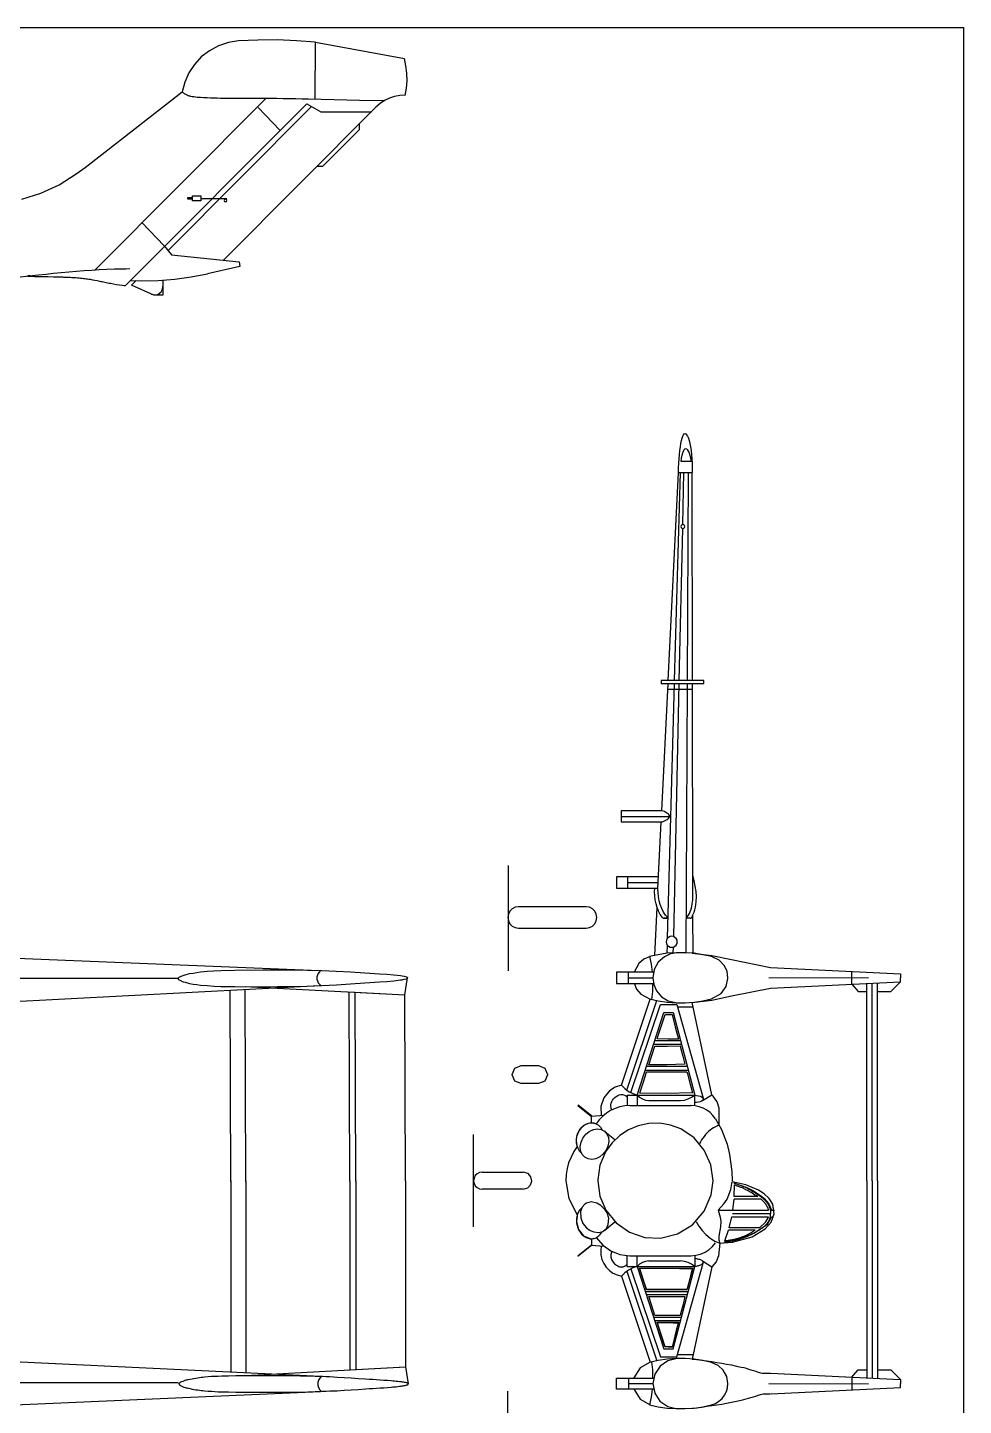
# Model space of a CAD drawing. Header units: inches. Extents: x 17 to 413, y 34 to 164.
# Drawn here: x 41.85 to 60.76, y 56.99 to 84.84 of the extents above; entities that cross this region are included whole.
import ezdxf

# ---------------------------------------------------------------- set-up
doc = ezdxf.new("R2010")
doc.units = ezdxf.units.IN
doc.header["$MEASUREMENT"] = 0
doc.layers.add('Layer 1', color=7, linetype='Continuous')

msp = doc.modelspace()

# ---------------------------------------------------------------- linework, layer by layer
at = {"layer": 'Layer 1', "color": 7}
for points in [[(16.7984, 84.84401), (60.76138, 84.84401), (60.76138, 45.03969), (16.7984, 45.03969), (16.7984, 84.84401), (16.7984, 84.84401)], [(46.11432, 84.57231), (45.90983, 84.54093), (45.70819, 84.47424), (45.52492, 84.37512), (45.36108, 84.25176), (45.21984, 84.09582), (45.10957, 83.92816), (45.02866, 83.7433), (44.9761, 83.54447)], [(47.67018, 84.54851), (47.28284, 84.5788), (46.89333, 84.59395), (46.50166, 84.59178), (46.11432, 84.57231)], [(47.66368, 83.39949), (47.67018, 84.54851)], [(47.67018, 84.54851), (49.46406, 84.21743)], [(49.48354, 83.4709), (49.5095, 83.62021), (49.51816, 83.76951), (49.51599, 83.92099), (49.49652, 84.07029), (49.46406, 84.21743)], [(43.01343, 82.01462), (44.9761, 83.54447)], [(43.21684, 79.94597), (46.67261, 83.41464)], [(43.83139, 79.62788), (47.49057, 83.30212)], [(44.9761, 83.54447), (44.98692, 83.53365), (44.9999, 83.52283), (45.01289, 83.51418), (45.02587, 83.50552), (45.03886, 83.49687), (45.05184, 83.49038), (45.06699, 83.48389), (45.07997, 83.47739), (45.09512, 83.4709), (45.11027, 83.46658), (45.12758, 83.46225), (45.14272, 83.45792), (45.17518, 83.45143), (45.20764, 83.4471), (45.24226, 83.44278), (45.27689, 83.43845), (45.34613, 83.43412), (45.41321, 83.43196), (45.48246, 83.42763), (45.54954, 83.42546), (45.61662, 83.4233), (45.6837, 83.42113), (45.74862, 83.41896), (45.81354, 83.4168), (45.87846, 83.4168), (46.00829, 83.41463), (46.13596, 83.41463), (46.26147, 83.41463), (46.51248, 83.41463), (46.7635, 83.41463), (46.889, 83.41463), (47.01451, 83.41246), (47.14218, 83.4103), (47.26985, 83.40813), (47.39752, 83.40596), (47.52736, 83.40164), (47.78486, 83.39515), (48.04237, 83.38865), (48.30204, 83.38216), (48.55955, 83.37784), (49.07239, 83.37134)], [(47.49057, 83.30212), (47.77837, 83.13983)], [(49.4857, 83.47739), (49.37534, 83.4709), (49.26715, 83.44926), (49.16328, 83.41464), (49.0659, 83.36704), (48.97502, 83.30645), (48.89063, 83.23288)], [(49.4857, 83.47739), (49.47921, 83.47739)], [(44.68614, 80.3333), (47.58795, 83.24802)], [(45.80921, 80.13856), (48.89063, 83.23288)], [(46.50815, 83.22855), (46.95392, 82.76332)], [(47.77837, 83.13983), (48.79758, 83.13983)], [(47.81949, 82.04275), (48.55089, 82.7763)], [(48.55089, 82.89099), (48.55089, 82.7763)], [(41.73214, 81.3723), (42.11799, 81.49535), (42.48705, 81.66417), (42.83503, 81.88547), (43.01343, 82.01461)], [(47.70696, 82.04275), (47.81949, 82.04275)], [(45.17951, 81.37628), (45.09079, 81.37628), (45.09079, 81.40658), (45.17951, 81.40658)], [(45.17951, 81.4412), (45.35262, 81.4412), (45.35262, 81.34166), (45.17951, 81.34166), (45.17951, 81.4412), (45.17951, 81.4412)], [(45.35262, 81.39143), (45.87846, 81.39143)], [(45.87629, 81.35032), (45.86764, 81.36979), (45.84816, 81.37845), (45.82868, 81.36979), (45.82003, 81.35032), (45.82868, 81.33084), (45.84816, 81.32219), (45.86764, 81.33084), (45.87629, 81.35032), (45.87629, 81.35032)], [(44.16247, 80.89374), (44.60824, 80.42851)], [(44.60824, 80.42851), (44.75538, 80.24675)], [(44.75538, 80.24675), (46.12731, 80.1061)], [(41.45758, 79.77935), (42.07213, 79.84643), (42.2236, 79.86157), (42.37724, 79.87672), (42.53088, 79.89187), (42.68452, 79.90485), (42.83816, 79.91783), (42.9918, 79.93082), (43.14543, 79.94164), (43.29907, 79.95029), (43.45271, 79.95678), (43.60635, 79.96328), (43.75999, 79.9676), (43.83789, 79.9676), (43.91362, 79.96977)], [(46.13596, 80.01522), (45.48679, 79.86807)], [(46.12731, 80.1061), (46.13596, 80.01522)], [(41.90767, 79.82912), (41.90118, 79.82696), (41.89469, 79.82696), (41.88819, 79.82696), (41.8817, 79.82696), (41.87738, 79.82479), (41.87305, 79.82479), (41.86872, 79.82479), (41.86656, 79.82479), (41.86223, 79.82479), (41.86007, 79.82262), (41.8579, 79.82262), (41.85574, 79.82262), (41.8579, 79.82046), (41.86007, 79.82046), (41.8644, 79.82046), (41.87089, 79.81829), (41.87738, 79.81829), (41.88603, 79.81829), (41.89685, 79.81829), (41.90984, 79.81612), (41.92282, 79.81612), (41.93797, 79.81612), (41.95528, 79.81612), (41.97043, 79.81612), (41.9899, 79.81396), (42.00938, 79.81396), (42.02885, 79.81396), (42.05049, 79.81396), (42.07213, 79.81396), (42.09377, 79.81179), (42.11757, 79.81179), (42.14138, 79.81179), (42.16734, 79.81179), (42.21711, 79.80963), (42.26905, 79.80963), (42.37292, 79.80746), (42.42701, 79.80529), (42.47678, 79.80529), (42.52872, 79.80313), (42.55252, 79.80313), (42.57632, 79.80096), (42.60013, 79.80096), (42.62177, 79.80096), (42.64557, 79.79879), (42.66721, 79.79879), (42.68668, 79.79663), (42.70832, 79.79663), (42.74727, 79.79446), (42.78622, 79.79229), (42.82301, 79.78797), (42.85763, 79.7858), (42.89009, 79.78363), (42.92255, 79.77931), (42.95284, 79.77714), (42.98098, 79.77281), (43.00911, 79.77065), (43.03724, 79.76632), (43.0632, 79.76199), (43.08917, 79.75983), (43.11514, 79.7555), (43.16274, 79.74684), (43.21035, 79.73819), (43.25796, 79.72737), (43.30773, 79.71655), (43.33369, 79.71222), (43.3575, 79.7079), (43.38563, 79.7014), (43.4116, 79.69491), (43.43973, 79.69059), (43.46786, 79.68409), (43.49599, 79.67977), (43.52628, 79.67328), (43.58687, 79.66246), (43.64746, 79.65164), (43.71022, 79.64298), (43.7708, 79.63433), (43.8011, 79.63), (43.83139, 79.62783)], [(43.93309, 79.72742), (44.15381, 79.72526)], [(43.95041, 79.63438), (44.04129, 79.72742)], [(44.15381, 79.72526), (44.48922, 79.73175), (44.82246, 79.75988), (45.15571, 79.80532), (45.48679, 79.86807)], [(44.5866, 79.73824), (44.5866, 79.43314)], [(44.4005, 79.43314), (43.95041, 79.63438)], [(44.35073, 79.45478), (44.40483, 79.43963), (44.45893, 79.44396), (44.51086, 79.46776), (44.55197, 79.50454), (44.57794, 79.55431), (44.5866, 79.60841)], [(44.5866, 79.43314), (44.4005, 79.43314)], [(55.00181, 75.84637), (55.00397, 75.94158), (55.0083, 76.03679), (55.01479, 76.12551), (55.02128, 76.21207), (55.02994, 76.29429), (55.04076, 76.37003), (55.05158, 76.43711), (55.0624, 76.49553), (55.07538, 76.54314), (55.08836, 76.58209), (55.10351, 76.61022), (55.11649, 76.62753), (55.12948, 76.63402)], [(55.12948, 76.63402), (55.14896, 76.62753), (55.16843, 76.61022), (55.18791, 76.58209), (55.20522, 76.54097), (55.22037, 76.49337), (55.23551, 76.43494), (55.2485, 76.36786), (55.25932, 76.29213), (55.26797, 76.21207), (55.27446, 76.12551), (55.27879, 76.03463), (55.27879, 75.94158), (55.27879, 75.84637)], [(55.05591, 76.07358), (55.06673, 76.14066), (55.07755, 76.19692), (55.09053, 76.24669), (55.10352, 76.28347), (55.1165, 76.3116), (55.12948, 76.32892), (55.14247, 76.33324)], [(55.14247, 76.33324), (55.1641, 76.32892), (55.18142, 76.31161), (55.20089, 76.28347), (55.2182, 76.24453), (55.23335, 76.19692), (55.2485, 76.14066), (55.26148, 76.07358)], [(55.26148, 76.07358), (55.05591, 76.07358)], [(54.79624, 71.64416), (55.00181, 75.84854)], [(54.92607, 71.64416), (55.04076, 75.84854)], [(55.00181, 75.84854), (55.27879, 75.84854)], [(55.08837, 74.7969), (55.11217, 75.84854)], [(55.19873, 75.84854), (55.17709, 71.64416)], [(55.28745, 71.64416), (55.27879, 75.84854)], [(55.01912, 71.64416), (55.08837, 74.71684)], [(55.12948, 74.75579), (55.12516, 74.77526), (55.11001, 74.79041), (55.09053, 74.7969), (55.07106, 74.79041), (55.05591, 74.77526), (55.04942, 74.75579), (55.05591, 74.73631), (55.07106, 74.72117), (55.09053, 74.71684), (55.11001, 74.72117), (55.12516, 74.73631), (55.12948, 74.75579), (55.12948, 74.75579)], [(55.51466, 71.64416), (54.65558, 71.64416), (54.65558, 71.5814), (55.51466, 71.5814)], [(55.51466, 71.5814), (55.51466, 71.64416)], [(54.6664, 69.01074), (54.79191, 71.5814)], [(54.78326, 66.43358), (54.92391, 71.5814)], [(55.28745, 71.46455), (54.78542, 71.46455)], [(54.9066, 66.46603), (55.01912, 71.5814)], [(55.17709, 71.5814), (55.15112, 66.13929)], [(55.2961, 67.38135), (55.28745, 71.5814)], [(54.6664, 69.01074), (53.84195, 69.01074), (53.84195, 68.78353), (54.65558, 68.78353)], [(53.84195, 68.89605), (54.82221, 68.89172)], [(54.65558, 68.78353), (54.68155, 68.78786), (54.70752, 68.79868), (54.76162, 68.82464), (54.78542, 68.83979), (54.8049, 68.8571), (54.81788, 68.87658), (54.82221, 68.89605), (54.82004, 68.91336), (54.80922, 68.93284), (54.79191, 68.95015), (54.77027, 68.96529), (54.71833, 68.99342), (54.6664, 69.01074)], [(54.5885, 67.43544), (54.65558, 68.78353)], [(51.56119, 67.90717), (51.55902, 65.77576)], [(54.59283, 67.67563), (54.60149, 67.69511)], [(55.27014, 66.85337), (55.2961, 66.9053), (55.31774, 66.95723), (55.33505, 67.00916), (55.34804, 67.0611), (55.35669, 67.11519), (55.36318, 67.16929), (55.36751, 67.27532), (55.36102, 67.38135), (55.34371, 67.48738), (55.32207, 67.59124), (55.2961, 67.69511)], [(54.60149, 67.67563), (53.75107, 67.67563), (53.75107, 67.44626), (54.5885, 67.44626)], [(53.98044, 67.44626), (53.98044, 67.67563)], [(53.98044, 67.56095), (54.595, 67.56095)], [(54.67939, 66.85337), (54.63611, 66.91612), (54.59932, 66.9832), (54.57119, 67.05461), (54.54955, 67.13034), (54.53224, 67.20824), (54.52359, 67.2883), (54.52142, 67.36837), (54.52359, 67.44626)], [(54.79408, 66.83605), (54.74214, 66.89664), (54.69886, 66.96372), (54.66424, 67.03513), (54.63611, 67.11303), (54.61447, 67.19093), (54.59932, 67.27316), (54.59067, 67.35538), (54.58851, 67.43544)], [(55.15329, 66.83605), (55.18142, 66.86635), (55.20306, 66.89881), (55.22469, 66.93126), (55.23984, 66.96805), (55.26581, 67.04379), (55.28312, 67.12601), (55.29178, 67.20824), (55.2961, 67.29479), (55.2961, 67.46141)], [(51.77109, 67.06759), (51.704, 67.05893), (51.64558, 67.02647), (51.59581, 66.97887), (51.56551, 66.91828), (51.55469, 66.85337), (51.56551, 66.78629), (51.59581, 66.7257), (51.64558, 66.67809), (51.704, 66.6478), (51.77109, 66.63698)], [(53.13652, 67.06759), (51.77109, 67.06759)], [(53.13652, 66.63698), (53.2036, 66.6478), (53.26419, 66.67809), (53.31179, 66.7257), (53.34209, 66.78629), (53.35291, 66.85337), (53.34209, 66.91828), (53.31179, 66.97887), (53.26419, 67.02647), (53.2036, 67.05893), (53.13652, 67.06759)], [(54.52359, 66.08736), (54.57119, 67.05677)], [(55.29827, 66.12847), (55.2961, 66.90097)], [(51.77109, 66.63698), (53.13652, 66.63698)], [(54.67939, 66.85337), (54.69237, 66.84038), (54.70752, 66.83606)], [(54.79408, 66.83605), (54.70752, 66.83605)], [(54.70752, 66.83605), (54.79408, 66.83605)], [(55.24201, 66.83605), (55.15329, 66.83605)], [(55.24201, 66.83605), (55.25715, 66.84038), (55.27014, 66.85336)], [(54.97801, 66.36217), (54.97368, 66.39463), (54.95853, 66.42709), (54.93257, 66.45089), (54.90227, 66.46603), (54.86765, 66.47253), (54.83303, 66.46603), (54.80273, 66.45089), (54.77676, 66.42709), (54.76162, 66.39463), (54.75729, 66.36217), (54.76162, 66.32755), (54.77676, 66.29509), (54.80273, 66.27129), (54.83303, 66.25614), (54.86765, 66.24965), (54.90227, 66.25614), (54.93257, 66.27129), (54.95853, 66.29509), (54.97368, 66.32755), (54.97801, 66.36217), (54.97801, 66.36217)], [(36.32477, 66.24316), (47.75241, 65.78225)], [(54.4327, 66.06572), (54.30493, 66.01303), (54.1995, 65.92458), (54.10634, 65.74681)], [(55.67262, 66.06139), (55.49735, 66.10034), (55.31774, 66.12847), (55.13597, 66.14146), (54.95421, 66.14146), (54.7746, 66.12847), (54.595, 66.10034), (54.41755, 66.06139)], [(54.47598, 65.74763), (54.4565, 65.90776), (54.42621, 66.06356)], [(54.97801, 66.14146), (54.84282, 66.11782), (54.71869, 66.05986), (54.59495, 65.94877), (54.51431, 65.80259), (54.48464, 65.63511)], [(54.7746, 66.12847), (54.77893, 66.29293)], [(54.89794, 66.13713), (54.9001, 66.25614)], [(55.27663, 66.13064), (55.67894, 66.08501), (56.07514, 66.00248), (56.86278, 65.84285)], [(56.0037, 65.63511), (55.98417, 65.7595), (55.93028, 65.8729), (55.82396, 65.98853), (55.68274, 66.05792), (55.67262, 66.06139)], [(44.89604, 65.6178), (44.89604, 65.62646), (44.90036, 65.63511), (44.91551, 65.6481), (44.95446, 65.66757), (44.99558, 65.68272), (45.03669, 65.6957), (45.11892, 65.71734), (45.19682, 65.73032), (45.27256, 65.7433), (45.34397, 65.75196), (45.48246, 65.76711), (45.61662, 65.77576), (45.75511, 65.78225), (46.03858, 65.78875), (46.60769, 65.79524), (46.75051, 65.79524), (46.89549, 65.7974), (47.19411, 65.79524), (47.49706, 65.78875), (47.79568, 65.78009), (48.08781, 65.76711), (48.37561, 65.75196), (48.66558, 65.73465), (48.96203, 65.71518), (49.10918, 65.70436), (49.24983, 65.69354), (49.38616, 65.68055), (49.42295, 65.67406), (49.4619, 65.66757), (49.50518, 65.65459), (49.52032, 65.64593), (49.52465, 65.6416), (49.52682, 65.63511)], [(47.77621, 65.78009), (47.74591, 65.75412), (47.72211, 65.72383), (47.70696, 65.68704), (47.69831, 65.6481), (47.69831, 65.60915), (47.70696, 65.5702), (47.72211, 65.53341), (47.74591, 65.50312), (47.77621, 65.47715)], [(54.49762, 65.74763), (53.75107, 65.74763), (53.75107, 65.52043), (54.49762, 65.52043)], [(53.99343, 65.52043), (53.99343, 65.74763)], [(56.86278, 65.84284), (59.48761, 65.71301)], [(58.50519, 65.50744), (58.50519, 65.76278)], [(38.73321, 65.00759), (47.75241, 65.47499)], [(44.89604, 65.6178), (41.03128, 65.6178)], [(44.89604, 65.6178), (44.89604, 65.60915), (44.90036, 65.60265), (44.91551, 65.58967), (44.95446, 65.5702), (44.99558, 65.55505), (45.03669, 65.54207), (45.11892, 65.52043), (45.19682, 65.50744), (45.27256, 65.49662), (45.34397, 65.48797), (45.48246, 65.47499), (45.61878, 65.46633), (45.75727, 65.45984), (46.04075, 65.45551), (46.60769, 65.45335), (46.75051, 65.45335), (46.89766, 65.45551), (47.19628, 65.45768), (47.49706, 65.46633), (47.79785, 65.47715), (48.08998, 65.4923), (48.37778, 65.50961), (48.66558, 65.52909), (48.96203, 65.55072), (49.10918, 65.56154), (49.24983, 65.57453), (49.38616, 65.58967), (49.42295, 65.594), (49.4619, 65.60266), (49.50518, 65.61348), (49.52032, 65.62213), (49.52465, 65.62862), (49.52682, 65.63511)], [(49.47488, 65.28889), (49.52682, 65.63511)], [(53.99343, 65.63511), (54.48464, 65.63511)], [(54.10634, 65.52349), (54.15626, 65.40275), (54.23942, 65.30145), (54.4327, 65.2045)], [(54.46732, 65.19585), (54.48247, 65.35814), (54.4868, 65.52043)], [(54.48464, 65.63511), (54.50431, 65.499), (54.55892, 65.37315), (54.66086, 65.25005), (54.79769, 65.16686), (54.97801, 65.1266)], [(55.67262, 65.20667), (55.86895, 65.31724), (55.96397, 65.45601), (56.00232, 65.61938), (56.0037, 65.63511)], [(56.83032, 65.63511), (58.84493, 65.63944)], [(56.86278, 65.42522), (59.48761, 65.55505)], [(58.50519, 65.50744), (58.63503, 65.35597), (58.8103, 65.35597)], [(58.8103, 61.53243), (58.8103, 65.52043)], [(58.9185, 61.53243), (58.9185, 65.52692)], [(59.02669, 65.35597), (59.29286, 65.35597), (59.48761, 65.55505)], [(59.02669, 61.53243), (59.02669, 65.53125)], [(59.48761, 65.71301), (59.48761, 65.63511)], [(59.48761, 65.55505), (59.48761, 65.63511)], [(45.95636, 61.51512), (45.94121, 65.38194)], [(46.24632, 65.45551), (49.47488, 65.28889)], [(46.2593, 61.51512), (46.24632, 65.39709)], [(48.33626, 65.34942), (49.47488, 65.28889)], [(48.36263, 61.52378), (48.34965, 65.34732)], [(48.48165, 61.52378), (48.46866, 65.34083)], [(49.48787, 61.5281), (49.47488, 65.28889)], [(53.85061, 63.46043), (54.4327, 65.2045)], [(54.41755, 65.20667), (54.595, 65.16772), (54.7746, 65.14175), (54.95421, 65.12877), (55.13597, 65.12877), (55.31774, 65.14175), (55.49735, 65.16772), (55.67262, 65.20667)], [(55.27663, 65.13742), (55.67892, 65.18315), (56.07508, 65.2665), (56.86278, 65.42522)], [(53.95664, 63.36522), (54.56254, 65.17421)], [(54.04103, 63.31329), (54.63827, 65.09631)], [(54.17087, 63.26352), (54.70752, 64.92969), (54.89794, 64.92969), (55.33073, 63.26352)], [(54.63827, 65.09631), (54.96719, 65.09631)], [(54.96719, 65.09631), (55.49951, 63.1986)], [(54.98234, 65.04438), (55.2961, 65.04438)], [(55.67912, 63.27001), (55.27663, 65.13742)], [(54.57372, 64.39661), (54.58832, 64.44724), (54.66754, 64.6925), (54.73215, 64.89317), (54.80297, 64.89317), (54.87378, 64.88993), (54.93754, 64.64121), (55.00131, 64.39314), (54.78751, 64.39056), (54.57372, 64.39661), (54.57372, 64.39661)], [(55.04509, 64.3606), (54.52359, 64.3606)], [(54.46423, 64.06237), (54.52558, 64.25178), (54.78188, 64.25376), (55.03818, 64.25573), (55.0455, 64.2275), (55.09127, 64.04924), (55.13353, 63.88608), (54.77012, 63.87296), (54.40289, 63.87296), (54.46423, 64.06237), (54.46423, 64.06237)], [(54.50195, 64.28919), (55.0624, 64.28919)], [(51.82321, 63.86109), (52.17586, 63.86109), (52.30314, 63.80838), (52.35586, 63.68111), (52.35586, 63.6735), (52.30314, 63.54623), (52.17586, 63.49351), (51.82321, 63.49351), (51.69593, 63.54623), (51.64321, 63.6735), (51.64321, 63.68111), (51.69593, 63.80838), (51.82321, 63.86109), (51.82321, 63.86109)], [(55.17925, 63.83911), (54.35696, 63.83911)], [(54.22114, 63.30181), (54.33473, 63.66104), (54.35741, 63.73042), (54.76509, 63.73042), (55.17278, 63.73042), (55.18399, 63.69104), (55.23744, 63.48662), (55.28353, 63.30846), (54.75426, 63.29533), (54.22114, 63.30181), (54.22114, 63.30181)], [(54.22114, 63.30181), (54.33473, 63.66104), (54.35741, 63.73042), (54.76509, 63.73042), (55.17278, 63.73042), (55.18399, 63.69104), (55.23744, 63.48662), (55.28353, 63.30846), (54.75426, 63.29533), (54.22114, 63.30181), (54.22114, 63.30181)], [(54.33316, 63.7677), (55.19873, 63.7677)], [(53.85061, 63.46043), (53.72436, 63.41986), (53.61241, 63.34884), (53.49492, 63.20744), (53.43647, 63.03314), (53.44163, 62.85022)], [(53.65802, 62.96491), (53.64504, 62.99737), (53.63854, 63.02982), (53.63638, 63.06661), (53.64287, 63.09907), (53.65369, 63.13152), (53.671, 63.16182), (53.69264, 63.18995), (53.71861, 63.21375), (53.74457, 63.23539), (53.77487, 63.25486), (53.80733, 63.26785), (53.83979, 63.27434), (53.87657, 63.27217), (53.9112, 63.26352), (53.94149, 63.24621), (53.96313, 63.22024)], [(53.85061, 63.46043), (53.91769, 63.39335), (53.99559, 63.33709), (54.07998, 63.29381), (54.17087, 63.26352)], [(53.96313, 63.26352), (55.33073, 63.26352)], [(53.96313, 63.26352), (53.96313, 63.04713)], [(54.17087, 63.26352), (54.17087, 63.0493)], [(54.17087, 63.26352), (54.21847, 63.21808), (54.27474, 63.18346), (54.33749, 63.16182), (54.40241, 63.15533)], [(54.20318, 63.26352), (55.33073, 63.26352)], [(55.04725, 63.15533), (55.12515, 63.16182), (55.19873, 63.18346), (55.26797, 63.21808), (55.33073, 63.26352)], [(55.33073, 63.04497), (55.33073, 63.26352)], [(55.33073, 63.26352), (55.36968, 63.25703), (55.40863, 63.24837), (55.44109, 63.23755), (55.46705, 63.22457), (55.48653, 63.21159), (55.49951, 63.19644), (55.50168, 63.18129), (55.49951, 63.16615), (55.48653, 63.15316), (55.46705, 63.14018), (55.44109, 63.12936), (55.40863, 63.11854), (55.36968, 63.11205), (55.33073, 63.10988)], [(55.48653, 63.151), (55.67912, 63.27001)], [(55.82843, 62.6598), (55.82831, 63.00107), (55.78461, 63.12944), (55.70439, 63.23946), (55.6791, 63.27001)], [(53.2512, 62.83724), (52.97422, 63.05795), (52.96773, 63.05146), (53.24255, 62.82858)], [(54.01723, 63.0493), (53.91769, 63.04281), (53.81815, 63.02549), (53.72294, 62.99304), (53.63205, 62.95192), (53.54766, 62.89783), (53.47192, 62.83508), (53.40268, 62.7615), (53.34209, 62.68144)], [(54.01723, 63.0493), (55.25499, 63.0493)], [(54.40241, 63.15533), (55.04725, 63.15533)], [(55.75269, 62.78531), (55.70076, 62.85239), (55.64233, 62.91081), (55.57309, 62.95842), (55.49951, 62.99737), (55.42161, 63.02549), (55.33938, 63.04281), (55.25499, 63.0493)], [(53.0413, 62.08854), (53.00452, 62.12966), (52.97422, 62.18159), (52.95258, 62.23785), (52.94176, 62.3006), (52.94176, 62.36552), (52.95042, 62.43043), (52.97206, 62.49318), (53.00019, 62.55161), (53.03914, 62.60138), (53.08242, 62.64466), (53.13219, 62.67711), (53.18412, 62.69659), (53.23822, 62.70524), (53.29015, 62.69875), (53.33992, 62.68144), (53.38537, 62.65331), (53.42648, 62.6122), (53.45678, 62.56459)], [(52.95258, 62.23785), (52.94176, 62.33615), (52.95178, 62.43439), (52.99383, 62.5384), (53.04062, 62.60286), (53.10869, 62.66179), (53.18619, 62.69692), (53.26312, 62.70213), (53.33992, 62.68144)], [(53.24255, 62.70524), (53.24255, 62.83508), (53.49356, 62.85455)], [(55.70292, 61.53243), (55.65598, 61.85236), (55.52516, 62.14779), (55.31698, 62.3967), (55.04791, 62.57758), (54.84277, 62.65618), (54.62633, 62.694), (54.40665, 62.69031), (54.19176, 62.64433), (53.99473, 62.5625), (53.81601, 62.44602), (53.6612, 62.29926), (53.53589, 62.12658), (53.41609, 61.84785), (53.37319, 61.54743), (53.37238, 61.53243)], [(55.75269, 62.78531), (55.87384, 62.56965), (55.9858, 62.26781), (56.03615, 62.05991), (56.08042, 61.71588), (56.0881, 61.53243)], [(50.8644, 60.59764), (50.8644, 62.46506)], [(53.11055, 62.00632), (53.05895, 62.06373), (53.0255, 62.13811), (53.01874, 62.22151), (53.0349, 62.31078), (53.07365, 62.39346), (53.13024, 62.46938), (53.19774, 62.52495), (53.28327, 62.56606), (53.3647, 62.57891), (53.44115, 62.56944), (53.50631, 62.53425), (53.55725, 62.4805), (53.58773, 62.40434), (53.59682, 62.32243), (53.5769, 62.22805), (53.54308, 62.15005), (53.47645, 62.06587), (53.41415, 62.01515), (53.33033, 61.9767), (53.25136, 61.96322), (53.1776, 61.97312), (53.11055, 62.00632), (53.11055, 62.00632)], [(53.5152, 62.52781), (53.71861, 62.36335)], [(55.82843, 62.6598), (55.78948, 62.64249), (55.75053, 62.62302), (55.71374, 62.60138), (55.67695, 62.57758), (55.64233, 62.55161), (55.60771, 62.52348), (55.57741, 62.49318), (55.54712, 62.46289), (55.51899, 62.42827), (55.49302, 62.39365), (55.46922, 62.35686), (55.44974, 62.32008), (55.43027, 62.28113)], [(52.95907, 62.22054), (52.88767, 62.11884), (52.8314, 62.01064), (52.7838, 61.89596), (52.75134, 61.77695), (52.73186, 61.65577), (52.72537, 61.53243)], [(51.03752, 61.70554), (50.98342, 61.69688), (50.93581, 61.67308), (50.89686, 61.63413), (50.87306, 61.58436), (50.8644, 61.53243), (50.87306, 61.47833), (50.89686, 61.43073), (50.93581, 61.39178), (50.98342, 61.36581), (51.03752, 61.35932)], [(51.03752, 61.70554), (51.86413, 61.70554)], [(51.86413, 61.35932), (51.96175, 61.38852), (52.01453, 61.44722), (52.03781, 61.5224), (52.01952, 61.60741), (51.96398, 61.67501), (51.86413, 61.70554)], [(45.95636, 61.53243), (45.95636, 57.66561)], [(46.2593, 61.53243), (46.2593, 57.65046)], [(48.36263, 61.53243), (48.36263, 57.70889)], [(48.48165, 61.53243), (48.48165, 57.71538)], [(49.48787, 61.53243), (49.48787, 57.77164)], [(51.86413, 61.35932), (51.03752, 61.35932)], [(52.72537, 61.53243), (52.78554, 61.16919), (52.95907, 60.84432)], [(53.37238, 61.53243), (53.41511, 61.22155), (53.53811, 60.93281), (53.74583, 60.67688), (54.01636, 60.48852), (54.32144, 60.38676), (54.64277, 60.37142), (54.98647, 60.45667), (55.28821, 60.64166), (55.52422, 60.91612), (55.66575, 61.2493), (55.70292, 61.53243)], [(55.80246, 60.9352), (55.91965, 61.0626), (55.98891, 61.16045), (56.06221, 61.35646), (56.08322, 61.47776), (56.08809, 61.50863)], [(55.83275, 60.26874), (56.09343, 60.28702), (56.48925, 60.39438), (56.75531, 60.55575), (56.8754, 60.6919), (56.9388, 60.86079), (56.90799, 61.0552), (56.83584, 61.17186), (56.73631, 61.26672), (56.62274, 61.34235), (56.36643, 61.45122), (56.08809, 61.50863)], [(56.12921, 61.21002), (56.13354, 61.44588)], [(56.13354, 61.47617), (56.13137, 61.50214)], [(56.13354, 61.48266), (56.38672, 61.39395), (56.51662, 61.32538), (56.68162, 61.21806), (56.73802, 61.1713), (56.83142, 61.06389), (56.8801, 60.93305)], [(56.13354, 61.47617), (56.16383, 61.46751), (56.19413, 61.45886), (56.22226, 61.4502), (56.25255, 61.43938), (56.28069, 61.42857), (56.31098, 61.41775), (56.33911, 61.40476), (56.36724, 61.39178), (56.39537, 61.3788), (56.4235, 61.36365), (56.45163, 61.3485), (56.47977, 61.33336), (56.5079, 61.31604), (56.53386, 61.3009), (56.56199, 61.28359), (56.58796, 61.26628), (56.61609, 61.2468), (56.64206, 61.22949), (56.66803, 61.21002), (56.68101, 61.1992), (56.69399, 61.19054), (56.70481, 61.17972), (56.7178, 61.1689), (56.72862, 61.15808), (56.73944, 61.14726), (56.75242, 61.13644), (56.76107, 61.12562), (56.77189, 61.11264), (56.78271, 61.10182), (56.79137, 61.08884), (56.80002, 61.07586), (56.80868, 61.06287), (56.81734, 61.04989), (56.82383, 61.03474), (56.83248, 61.02176), (56.83681, 61.00661), (56.8433, 60.99147), (56.84763, 60.97848), (56.85412, 60.96333), (56.85629, 60.94602), (56.86061, 60.93088), (56.86278, 60.91573), (56.86495, 60.90058), (56.86495, 60.88327), (56.86495, 60.86813)], [(56.13354, 61.44588), (56.14869, 61.44155), (56.166, 61.43506), (56.18115, 61.43073), (56.19629, 61.4264), (56.21144, 61.41991), (56.22659, 61.41559), (56.24173, 61.40909), (56.25688, 61.4026), (56.27203, 61.39827), (56.28718, 61.39178), (56.30232, 61.38529), (56.31747, 61.3788), (56.33262, 61.37014), (56.34777, 61.36365), (56.36075, 61.35716), (56.3759, 61.34851), (56.39104, 61.34201), (56.40619, 61.33336), (56.41918, 61.32687), (56.43432, 61.31821), (56.44947, 61.30956), (56.46462, 61.3009), (56.4776, 61.29225), (56.49275, 61.28359), (56.52088, 61.26628), (56.54901, 61.24897), (56.57714, 61.22949), (56.59013, 61.22084), (56.60527, 61.21002)], [(58.8103, 61.53243), (58.8103, 57.54227)], [(58.9185, 61.53243), (58.9185, 57.53578)], [(59.02669, 61.53243), (59.02669, 57.53145)], [(53.11055, 61.05854), (53.05429, 60.99796), (53.02228, 60.90933), (53.02708, 60.7782), (53.07377, 60.66689), (53.14393, 60.57941), (53.21911, 60.52389), (53.28945, 60.49535), (53.39141, 60.4833), (53.47421, 60.50737), (53.54605, 60.56762), (53.58501, 60.6469), (53.59369, 60.773), (53.56228, 60.87911), (53.52402, 60.94239), (53.43671, 61.03255), (53.35021, 61.07996), (53.23951, 61.10124), (53.14358, 61.0773), (53.11055, 61.05854), (53.11055, 61.05854)], [(56.10324, 60.9352), (56.12705, 61.15808)], [(56.67452, 61.15592), (56.12705, 61.15808)], [(56.60527, 61.21002), (56.12921, 61.21002)], [(56.67452, 61.15592), (56.6875, 61.1451), (56.69832, 61.13212), (56.7113, 61.1213), (56.72429, 61.10831), (56.73511, 61.09533), (56.73943, 61.08884), (56.74593, 61.08235), (56.75025, 61.07586), (56.75675, 61.06936), (56.76107, 61.06287), (56.7654, 61.05638), (56.76973, 61.04989), (56.77405, 61.0434), (56.77838, 61.03474), (56.78271, 61.02825), (56.78703, 61.0196), (56.79136, 61.0131), (56.79569, 61.00661), (56.80001, 60.99796), (56.80218, 60.9893), (56.80651, 60.98281), (56.80867, 60.97415), (56.81084, 60.9655), (56.81517, 60.95901), (56.81733, 60.95035), (56.8195, 60.9417), (56.82166, 60.93304)], [(53.0413, 60.97415), (53.02616, 60.95901), (53.01101, 60.94386), (52.99803, 60.92655), (52.98721, 60.90708), (52.97639, 60.8876), (52.96557, 60.86596), (52.95907, 60.84432), (52.95258, 60.82052), (52.94609, 60.79888), (52.94393, 60.77292), (52.94176, 60.74911), (52.93959, 60.72531), (52.94176, 60.69934), (52.94393, 60.67338), (52.94825, 60.64958), (52.95258, 60.62577), (52.96123, 60.59981), (52.96989, 60.576), (52.97855, 60.55437), (52.98937, 60.53056), (53.00235, 60.51109), (53.01533, 60.48945), (53.03048, 60.46997), (53.04563, 60.45266), (53.06294, 60.43535), (53.08025, 60.42021), (53.09756, 60.40722), (53.11704, 60.39424), (53.13651, 60.38342), (53.15599, 60.37476), (53.17763, 60.36827), (53.1971, 60.36395), (53.21874, 60.35962), (53.23822, 60.35962), (53.25985, 60.35962), (53.27933, 60.36178), (53.29881, 60.36611), (53.31828, 60.3726), (53.33776, 60.37909), (53.35507, 60.38991), (53.37454, 60.40073), (53.38969, 60.41371), (53.40484, 60.42886), (53.41998, 60.44401), (53.43297, 60.46132), (53.44595, 60.48079), (53.45677, 60.50027)], [(52.96557, 60.86596), (52.94104, 60.70615), (52.98198, 60.54665), (53.08088, 60.42022), (53.23022, 60.35962), (53.31828, 60.3726)], [(55.80246, 60.9352), (56.10324, 60.9352)], [(55.80246, 60.9352), (55.84759, 60.79517), (55.85679, 60.70542), (55.85528, 60.60079), (55.82193, 60.40939), (55.81544, 60.33798), (55.83925, 60.26657)], [(55.93229, 60.29037), (56.23785, 60.35099), (56.52665, 60.46775), (56.7993, 60.65276), (56.88229, 60.80321)], [(55.93446, 60.2947), (55.95177, 60.29687), (55.97125, 60.29687), (55.98856, 60.29903), (56.00803, 60.30336), (56.02751, 60.30553), (56.04482, 60.30769), (56.06429, 60.31202), (56.0816, 60.31418), (56.10108, 60.3185), (56.12056, 60.32283), (56.14003, 60.32716), (56.15734, 60.33148), (56.17682, 60.33581), (56.19629, 60.3423), (56.2136, 60.34663), (56.23308, 60.35312), (56.25255, 60.35961), (56.26987, 60.36394), (56.28934, 60.37043), (56.30882, 60.37692), (56.32613, 60.38558), (56.3456, 60.39207), (56.36291, 60.39856), (56.38239, 60.40722), (56.3997, 60.41371), (56.41918, 60.42236), (56.43649, 60.43102), (56.4538, 60.43967), (56.47327, 60.44617), (56.49059, 60.45482), (56.5079, 60.46564), (56.52521, 60.4743), (56.54252, 60.48295), (56.55983, 60.49161), (56.57714, 60.50243), (56.59445, 60.51108), (56.6096, 60.5219), (56.62691, 60.53272), (56.64422, 60.54354), (56.65937, 60.55219), (56.67452, 60.56301), (56.68967, 60.57383), (56.70481, 60.58682), (56.71996, 60.59764), (56.73294, 60.60846), (56.74809, 60.61927), (56.76107, 60.63226), (56.77189, 60.64308), (56.78488, 60.65606), (56.7957, 60.66904), (56.80002, 60.67337), (56.80652, 60.67986), (56.81084, 60.68635), (56.81517, 60.69285), (56.8195, 60.69934), (56.82382, 60.70583), (56.82815, 60.71232), (56.83248, 60.71881), (56.8368, 60.7253), (56.83897, 60.73179), (56.8433, 60.73829), (56.84546, 60.74478), (56.84763, 60.75127), (56.84979, 60.75776), (56.85196, 60.76642), (56.85412, 60.77291), (56.85629, 60.7794), (56.85846, 60.78806), (56.86062, 60.79455), (56.86062, 60.80104), (56.86278, 60.80969), (56.86278, 60.81835), (56.86495, 60.82484), (56.86495, 60.8335), (56.86495, 60.84215), (56.86495, 60.85081), (56.86495, 60.85946), (56.86495, 60.86812)], [(56.02751, 60.58033), (56.07944, 60.80321)], [(56.07944, 60.80321), (56.82166, 60.80321)], [(56.09242, 60.86813), (56.86494, 60.86813)], [(56.10324, 60.9352), (56.82166, 60.93304)], [(56.6399, 60.58033), (56.76973, 60.69718), (56.81384, 60.78063), (56.82165, 60.80321)], [(56.88009, 60.93304), (56.94068, 60.93304)], [(56.88225, 60.80321), (56.92553, 60.80321)], [(53.5152, 60.53489), (53.71861, 60.70151)], [(55.36318, 60.71016), (55.41728, 60.61279), (55.4822, 60.52407), (55.55794, 60.44401), (55.64449, 60.3726), (55.73754, 60.31201), (55.83925, 60.26657)], [(55.94311, 60.3185), (55.95826, 60.32066), (55.97341, 60.32283), (55.98639, 60.32283), (56.00154, 60.325), (56.01452, 60.32716), (56.02751, 60.32932), (56.04265, 60.33149), (56.05564, 60.33366), (56.06862, 60.33582), (56.0816, 60.33798), (56.09242, 60.34015), (56.10541, 60.34231), (56.11623, 60.34448), (56.12921, 60.3488), (56.14003, 60.35097), (56.15301, 60.35314), (56.16383, 60.3553), (56.17465, 60.35963), (56.18547, 60.36179), (56.19629, 60.36395), (56.20711, 60.36828), (56.21577, 60.37045), (56.22659, 60.37477), (56.23741, 60.37694), (56.24606, 60.37911), (56.25688, 60.38343), (56.26554, 60.3856), (56.27419, 60.38993), (56.28501, 60.39425), (56.29367, 60.39641), (56.30232, 60.40074), (56.31098, 60.4029), (56.32829, 60.41156), (56.3456, 60.41805), (56.36075, 60.42454), (56.37806, 60.43319), (56.39321, 60.43969), (56.40836, 60.44834), (56.4235, 60.45483), (56.43865, 60.46349), (56.4538, 60.47214), (56.46678, 60.47864), (56.49491, 60.49595), (56.55117, 60.5284)], [(55.94311, 60.3185), (56.01236, 60.5284)], [(56.55117, 60.5284), (56.01236, 60.5284)], [(56.6399, 60.58033), (56.02751, 60.58033)], [(53.2512, 60.22762), (52.97422, 60.00474), (52.96773, 60.0134), (53.24255, 60.23411)], [(53.24255, 60.35962), (53.24255, 60.22762), (53.49356, 60.20815)], [(53.34209, 60.38126), (53.47215, 60.22928), (53.63417, 60.11368), (53.81893, 60.03991), (54.01723, 60.0134)], [(53.44163, 60.21247), (53.43081, 60.12159), (53.43514, 60.03071), (53.45677, 59.94199), (53.49356, 59.85977), (53.54333, 59.78403), (53.60608, 59.71912), (53.67966, 59.66502), (53.76189, 59.62607), (53.85061, 59.60227)], [(55.25499, 60.0134), (55.35612, 60.02299), (55.45112, 60.04741), (55.53957, 60.08687), (55.62143, 60.1393), (55.69371, 60.20367), (55.75269, 60.27739)], [(55.83925, 60.26657), (55.81398, 60.01012), (55.76308, 59.8938), (55.67912, 59.79269)], [(55.92364, 60.2709), (55.93446, 60.2947)], [(53.65802, 60.09779), (53.64837, 60.0779), (53.63886, 60.04281), (53.63638, 60.02327), (53.6373, 59.98591), (53.65065, 59.93728), (53.66796, 59.90698), (53.68341, 59.88552), (53.71347, 59.85409), (53.73239, 59.8376), (53.75223, 59.82348), (53.77828, 59.8083), (53.79868, 59.79919), (53.81382, 59.79269), (53.8494, 59.78836), (53.88523, 59.79269), (53.92635, 59.80784), (53.94235, 59.81909), (53.95448, 59.82947), (53.96314, 59.84462)], [(53.96313, 59.79918), (53.96313, 60.01556)], [(54.01723, 60.0134), (55.25499, 60.0134)], [(54.17087, 59.79918), (54.17087, 60.0134)], [(54.40241, 59.90953), (54.33749, 59.90088), (54.27474, 59.87924), (54.21847, 59.84678), (54.17087, 59.79918)], [(54.40241, 59.90953), (55.04725, 59.90953)], [(55.33073, 59.79918), (55.26797, 59.84678), (55.19873, 59.8814), (55.12515, 59.90088), (55.04725, 59.90953)], [(55.33073, 60.01773), (55.33073, 59.79918)], [(55.33073, 59.79918), (55.3502, 59.8035), (55.36968, 59.80567), (55.38699, 59.81), (55.4043, 59.81433), (55.42161, 59.81865), (55.43676, 59.82514), (55.45191, 59.83164), (55.46272, 59.83596), (55.47354, 59.84245), (55.48436, 59.85111), (55.49086, 59.8576), (55.49735, 59.86409), (55.49951, 59.87058), (55.50167, 59.87924), (55.50167, 59.88573), (55.49951, 59.89439), (55.49735, 59.90088), (55.49086, 59.90737), (55.48436, 59.91386), (55.47354, 59.92035), (55.46272, 59.92684), (55.45191, 59.93117), (55.43676, 59.9355), (55.42161, 59.93983), (55.4043, 59.94415), (55.38699, 59.94848), (55.36968, 59.95064), (55.3502, 59.95281), (55.33073, 59.95497)], [(55.48653, 59.9117), (55.67912, 59.79269)], [(54.17087, 59.79918), (54.07998, 59.76888), (53.99559, 59.72561), (53.91769, 59.66935), (53.85061, 59.60227)], [(53.95664, 59.69964), (54.56254, 57.88849)], [(53.96313, 59.79918), (55.33073, 59.79918)], [(54.04103, 59.75157), (54.63827, 57.96855)], [(54.17087, 59.79918), (54.70752, 58.13517), (54.89794, 58.13517), (55.33073, 59.79918)], [(54.20318, 59.79918), (55.33073, 59.79918)], [(54.35449, 59.34033), (54.28438, 59.55788), (54.21751, 59.76605), (54.75225, 59.76605), (55.28699, 59.76605), (55.2463, 59.61039), (55.18982, 59.39284), (55.17403, 59.33096), (54.76588, 59.33096), (54.35449, 59.34033), (54.35449, 59.34033)], [(54.35449, 59.34033), (54.28438, 59.55788), (54.21751, 59.76605), (54.75225, 59.76605), (55.28699, 59.76605), (55.2463, 59.61039), (55.18982, 59.39284), (55.17403, 59.33096), (54.76588, 59.33096), (54.35449, 59.34033), (54.35449, 59.34033)], [(54.29019, 59.54011), (54.22114, 59.75765), (54.75456, 59.76209), (55.28389, 59.75145), (55.23059, 59.55078), (55.17673, 59.34388), (55.1721, 59.327), (54.76566, 59.327), (54.35923, 59.327), (54.29019, 59.54011), (54.29019, 59.54011)], [(54.96719, 57.96855), (55.49951, 59.86626)], [(55.67912, 59.79269), (55.27663, 57.92527)], [(53.85061, 59.60227), (54.4327, 57.86036)], [(54.33316, 59.295), (55.19873, 59.295)], [(55.17925, 59.22359), (54.35696, 59.22359)], [(54.4645, 58.99895), (54.40404, 59.18822), (54.76761, 59.19017), (55.13382, 59.18949), (55.09464, 59.02626), (55.04554, 58.83752), (55.03824, 58.80939), (54.7816, 58.80951), (54.52496, 58.80963), (54.4645, 58.99891), (54.4645, 58.99895)], [(54.50195, 58.77351), (55.0624, 58.77351)], [(55.04509, 58.7021), (54.52359, 58.7021)], [(54.7296, 58.17759), (54.64828, 58.42889), (54.57016, 58.67082), (54.78609, 58.67082), (55.00203, 58.67082), (54.95749, 58.50016), (54.89278, 58.24885), (54.87261, 58.16821), (54.80271, 58.16821), (54.7296, 58.17759), (54.7296, 58.17759)], [(54.66373, 58.38368), (54.58456, 58.62882), (54.57372, 58.66445), (54.78802, 58.66686), (54.99819, 58.65373), (54.87378, 58.1752), (54.80291, 58.17176), (54.73204, 58.17176), (54.66373, 58.38368), (54.66373, 58.38368)], [(38.74619, 58.01399), (47.76755, 57.57689)], [(54.63827, 57.96855), (54.96719, 57.96855)], [(54.98234, 58.01832), (55.2961, 58.01832)], [(46.2593, 57.59204), (49.48787, 57.77164)], [(48.35985, 57.70874), (49.48787, 57.77164)], [(49.48787, 57.77164), (49.54196, 57.42542)], [(54.4327, 57.86036), (54.22564, 57.74566), (54.10393, 57.54331)], [(55.67262, 57.85603), (55.49735, 57.89498), (55.31774, 57.92311), (55.13597, 57.93609), (54.95421, 57.93609), (54.7746, 57.92311), (54.595, 57.89498), (54.41755, 57.85603)], [(54.4868, 57.54227), (54.48247, 57.70672), (54.46733, 57.86901)], [(54.97801, 57.93609), (54.78713, 57.89179), (54.62981, 57.78147), (54.52324, 57.62187), (54.48464, 57.42975)], [(55.27663, 57.92527), (55.37617, 57.91445), (55.47571, 57.90147), (55.57741, 57.88849), (55.67695, 57.87334), (55.77649, 57.85819), (55.87603, 57.84088), (55.97557, 57.82357), (56.07511, 57.80626), (56.17465, 57.78462), (56.27203, 57.76298), (56.3218, 57.75216), (56.36941, 57.73918), (56.41918, 57.72403), (56.46678, 57.71105), (56.51655, 57.6959), (56.56416, 57.67859), (56.61176, 57.66345), (56.63773, 57.65479), (56.66153, 57.6483), (56.69378, 57.64304), (56.72443, 57.63965), (56.7949, 57.63748), (56.83681, 57.63748), (56.86278, 57.63748)], [(56.0037, 57.42975), (55.97769, 57.57295), (55.90925, 57.69819), (55.80526, 57.79579), (55.67262, 57.85603)], [(58.50519, 57.55742), (58.63503, 57.70672), (58.8103, 57.70672)], [(59.02669, 57.70672), (59.29286, 57.70672), (59.48761, 57.50981)], [(44.89604, 57.4449), (41.03128, 57.4449)], [(44.91118, 57.42542), (44.91118, 57.42975), (44.91118, 57.43408), (44.91335, 57.43624), (44.91551, 57.44057), (44.91984, 57.4449), (44.92201, 57.44706), (44.93066, 57.45355), (44.93932, 57.45788), (44.95014, 57.46437), (44.96961, 57.47302), (44.99125, 57.48168), (45.01073, 57.48817), (45.03236, 57.49682), (45.05184, 57.50332), (45.07348, 57.50764), (45.09295, 57.51413), (45.13407, 57.52279), (45.17302, 57.52928), (45.21197, 57.53577), (45.25092, 57.54226), (45.28771, 57.54659), (45.32449, 57.55308), (45.35912, 57.55741), (45.39374, 57.56174), (45.42836, 57.5639), (45.49761, 57.57039), (45.56469, 57.57689), (45.63393, 57.58121), (45.70101, 57.58337), (45.77242, 57.58554), (45.84167, 57.58771), (45.91308, 57.58987), (46.0559, 57.59203), (46.19872, 57.59203), (46.33937, 57.5942), (46.62284, 57.5942), (46.69425, 57.59636), (46.76566, 57.59636), (46.83707, 57.59636), (46.91064, 57.59636), (46.98422, 57.59636), (47.05995, 57.5942), (47.20926, 57.59203), (47.36074, 57.58987), (47.51221, 57.58554), (47.66369, 57.58121), (47.73726, 57.57905), (47.81083, 57.57688), (47.88441, 57.57255), (47.95798, 57.57039), (48.10296, 57.56173), (48.24794, 57.55308), (48.39076, 57.54442), (48.53574, 57.53577), (48.68073, 57.52711), (48.7543, 57.52278), (48.82787, 57.51629), (48.97718, 57.50764), (49.05076, 57.50114), (49.12433, 57.49682), (49.19574, 57.49033), (49.23036, 57.48816), (49.26498, 57.48383), (49.29961, 57.48167), (49.33206, 57.47734), (49.36669, 57.47517), (49.384, 57.47301), (49.40131, 57.47085), (49.41862, 57.46868), (49.4381, 57.46435), (49.45757, 57.46003), (49.47705, 57.4557), (49.49869, 57.45137), (49.50951, 57.44921), (49.52033, 57.44488), (49.52898, 57.44055), (49.53115, 57.43839), (49.53547, 57.43622), (49.53763, 57.43406), (49.5398, 57.4319), (49.54197, 57.42757), (49.54197, 57.42541)], [(44.91118, 57.42542), (44.91118, 57.42109), (44.91118, 57.41677), (44.91335, 57.41244), (44.91551, 57.40811), (44.91984, 57.40595), (44.92201, 57.40162), (44.93066, 57.39513), (44.93932, 57.3908), (44.95014, 57.38648), (44.96961, 57.37566), (44.99125, 57.367), (45.01073, 57.36051), (45.03236, 57.35402), (45.05184, 57.34753), (45.07348, 57.34103), (45.09295, 57.33671), (45.13407, 57.32805), (45.17302, 57.3194), (45.21197, 57.3129), (45.25092, 57.30641), (45.28771, 57.30209), (45.32449, 57.29776), (45.35912, 57.29343), (45.39374, 57.28911), (45.42836, 57.28478), (45.49761, 57.27829), (45.56469, 57.27396), (45.63393, 57.26963), (45.70101, 57.26531), (45.77242, 57.26314), (45.84167, 57.26097), (45.91308, 57.26097), (46.0559, 57.25881), (46.19872, 57.25665), (46.33937, 57.25665), (46.62284, 57.25448), (46.69425, 57.25448), (46.76566, 57.25448), (46.83707, 57.25448), (46.91064, 57.25448), (46.98422, 57.25448), (47.05995, 57.25448), (47.20926, 57.25665), (47.36074, 57.25881), (47.51221, 57.26313), (47.66369, 57.26746), (47.73726, 57.26963), (47.81083, 57.27395), (47.88441, 57.27612), (47.95798, 57.28045), (48.10296, 57.28694), (48.24794, 57.29559), (48.39076, 57.30425), (48.53574, 57.31291), (48.68073, 57.32373), (48.7543, 57.32805), (48.82787, 57.33238), (48.97718, 57.3432), (49.05076, 57.34753), (49.12433, 57.35402), (49.19574, 57.35834), (49.23036, 57.36267), (49.26498, 57.36484), (49.29961, 57.367), (49.33206, 57.37132), (49.36669, 57.37565), (49.384, 57.37782), (49.40131, 57.37998), (49.41862, 57.38215), (49.4381, 57.38431), (49.45757, 57.38864), (49.47705, 57.39297), (49.49869, 57.39729), (49.50951, 57.40162), (49.52033, 57.40379), (49.52898, 57.40811), (49.53115, 57.41028), (49.53547, 57.41245), (49.53763, 57.41461), (49.5398, 57.41893), (49.54197, 57.42109), (49.54197, 57.42542)], [(47.79136, 57.57689), (47.75457, 57.54227), (47.72644, 57.49899), (47.71346, 57.44922), (47.71346, 57.39946), (47.72644, 57.34969), (47.75457, 57.30641), (47.79136, 57.27179)], [(54.49762, 57.31506), (53.75107, 57.31506), (53.75107, 57.54227), (54.49762, 57.54227)], [(53.99343, 57.54227), (53.99343, 57.31506)], [(53.99343, 57.42975), (54.48464, 57.42975)], [(54.48464, 57.42975), (54.52291, 57.23741), (54.62943, 57.07703), (54.7869, 56.96587), (54.97801, 56.92124)], [(55.67262, 57.00131), (55.75053, 57.02943), (55.82194, 57.07271), (55.88469, 57.12681), (55.93446, 57.19389), (55.97125, 57.26746), (55.99505, 57.34752), (56.0037, 57.42975)], [(56.83032, 57.42975), (58.84493, 57.42326)], [(56.86278, 57.63748), (59.48761, 57.50981)], [(58.50519, 57.55742), (58.50519, 57.30208)], [(59.48761, 57.50981), (59.48761, 57.42975)], [(59.48761, 57.34969), (59.48761, 57.42975)], [(36.33992, 56.76977), (47.76755, 57.27179)], [(51.55469, 55.14471), (51.55469, 57.27612)], [(54.10525, 57.31353), (54.22592, 57.11184), (54.4327, 56.99914)], [(54.42621, 56.99914), (54.4565, 57.1571), (54.47598, 57.31506)], [(55.27663, 56.93206), (55.37617, 56.94288), (55.47571, 56.95586), (55.57741, 56.97101), (55.67695, 56.98399), (55.77649, 56.99914), (55.87603, 57.01645), (55.97557, 57.03376), (56.07511, 57.05324), (56.17465, 57.07271), (56.27203, 57.09435), (56.3218, 57.10733), (56.36941, 57.12032), (56.41918, 57.1333), (56.46678, 57.14845), (56.51655, 57.16359), (56.56416, 57.17874), (56.61176, 57.19605), (56.63773, 57.20254), (56.66153, 57.20904), (56.68534, 57.21553), (56.7113, 57.21985), (56.83494, 57.22173), (56.86559, 57.22079)], [(56.87497, 57.22079), (59.48761, 57.34969)], [(54.41755, 57.00131), (54.595, 56.96236), (54.7746, 56.93639), (54.95421, 56.92341), (55.13597, 56.92341), (55.31774, 56.93639), (55.49735, 56.96236), (55.67262, 57.00131)]]:
    msp.add_lwpolyline(points, dxfattribs=at)

doc.saveas('drawing.dxf')
